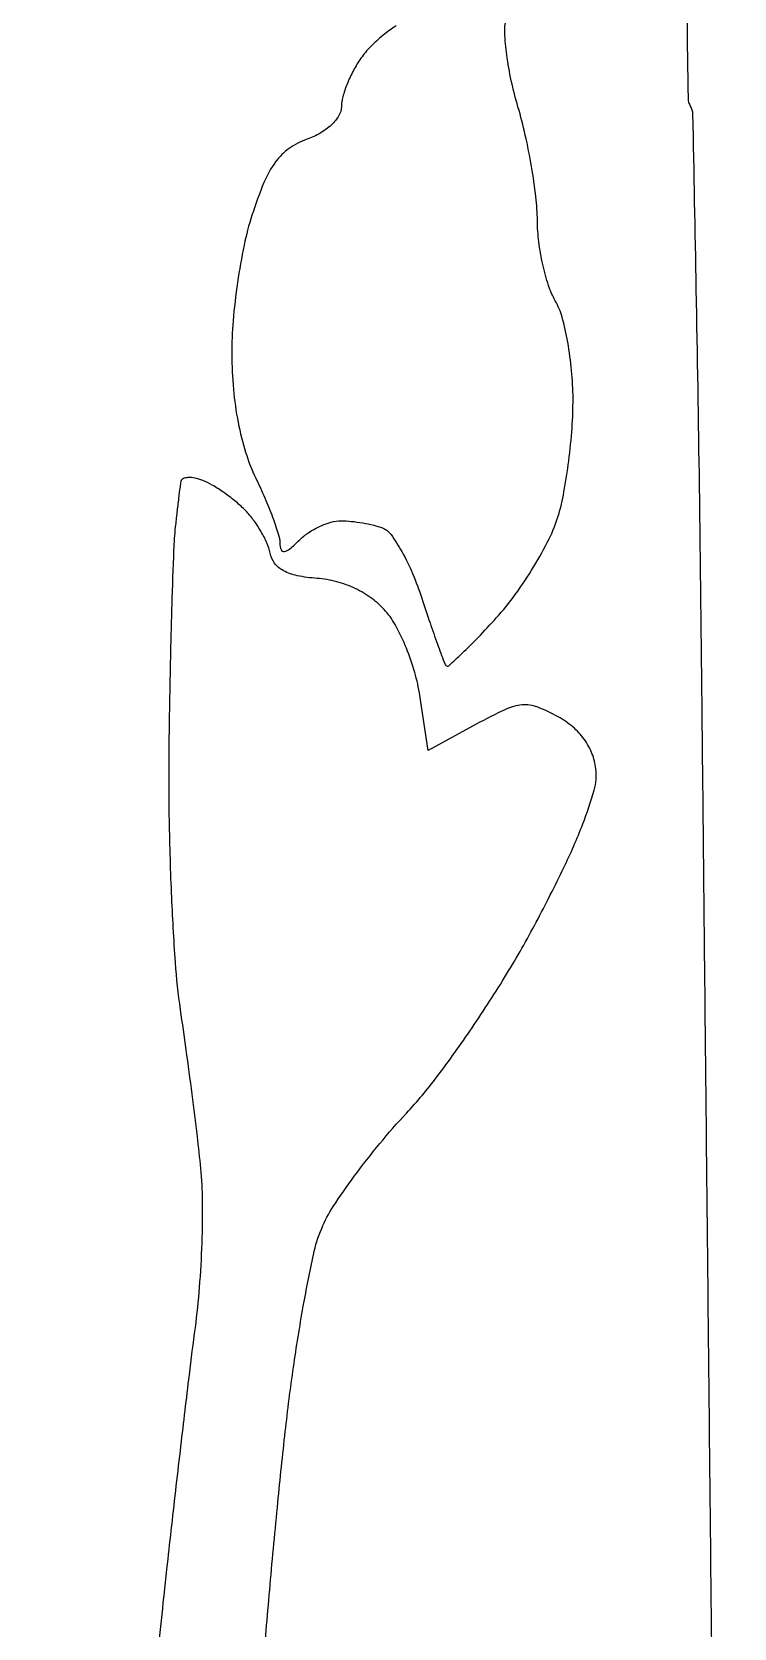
# Model space of a CAD drawing. Extents: x 0 to 102, y 0 to 135.
# Drawn here: x 26.03 to 30.89, y 80.4 to 91.45 of the extents above; entities that cross this region are included whole.
import ezdxf

# ---------------------------------------------------------------- set-up
doc = ezdxf.new("R2010")
doc.units = 0
doc.header["$MEASUREMENT"] = 0

msp = doc.modelspace()

# ---------------------------------------------------------------- linework, layer by layer
for points in [[(30.54279, 98.263538, 0.007553), (30.527875, 97.243747, 0.000859), (30.532943, 94.939496, 0.000898), (30.541598, 93.425017, 0.001463), (30.555014, 92.13976, 0.000165), (30.570717, 90.993112, 0.135711), (30.586404, 90.939331, -0.134315), (30.602273, 90.885471, -0.000146), (30.625646, 89.669396, -0.001368), (30.647691, 88.307759, -0.000839), (30.666595, 86.702551, 0.000033), (30.685773, 84.815616, 0.00002), (30.70867, 82.585771, 0.00002), (30.731548, 80.374829, 0.000035), (30.75062, 78.5511, -0.000439), (30.769668, 76.57694, -0.000168), (30.792841, 73.829363, -0.000166), (30.816006, 70.846073, -0.000204), (30.835569, 68.0607, 0.000004), (30.856286, 64.932268, 0.000002), (30.883525, 60.825814, 0.000002), (30.912326, 56.488502, 0.000002), (30.938318, 52.5789, -0.000116)], [(31.042661, 24.1956, 0.000001), (31.037549, 23.023692, 0.000001), (31.032419, 21.846099, 0.000001), (31.02793, 20.814404, 0.000005)], [(28.550029, 91.493905, 0.028701), (28.458674, 91.427688, 0.028327), (28.372972, 91.349243, 0.040503), (28.307237, 91.269916, 0.030286), (28.255397, 91.18545, 0.026553), (28.211585, 91.091611, 0.027469), (28.181173, 91.002475, 0.068575), (28.1718, 90.934452, -0.13794), (28.154612, 90.873335, -0.066257), (28.102934, 90.809511, -0.057281), (28.02622, 90.751985, -0.048426), (27.934083, 90.709484, 0.06987), (27.809774, 90.645564, 0.082555), (27.71581, 90.552759, 0.059242), (27.636275, 90.410075, 0.019449), (27.553383, 90.183893, 0.027086), (27.498735, 89.976989, 0.014852), (27.453245, 89.718753, 0.014767), (27.422523, 89.453099, 0.022788), (27.413271, 89.222135, 0.021389), (27.425047, 88.978517, 0.025138), (27.4576, 88.749735, 0.027096), (27.509529, 88.542727, 0.037523), (27.5796, 88.3647, -0.011155), (27.64239, 88.226944, -0.012865), (27.695886, 88.092866, -0.011984), (27.73538, 87.977541, -0.07019), (27.745929, 87.914507, 0.083893), (27.754822, 87.86902, 0.355094), (27.777127, 87.856013, 0.14075), (27.815094, 87.873616, 0.017898), (27.881743, 87.935657, -0.050583), (27.944118, 87.986545, -0.038101), (28.021529, 88.029548, -0.03899), (28.101427, 88.058982, -0.068866), (28.170924, 88.0686, -0.025988), (28.240179, 88.064998, -0.017063), (28.319299, 88.054006, -0.017179), (28.395805, 88.037976, -0.031392), (28.456634, 88.018917, -0.147647), (28.515492, 87.973276, -0.027006), (28.589978, 87.855528, -0.026964), (28.664651, 87.703331, -0.021633), (28.728759, 87.532467, 0.002884), (28.785186, 87.363018, 0.004303), (28.836651, 87.215577, 0.001901), (28.882074, 87.090454, 0.088063), (28.895729, 87.067027, 0.423245), (28.914728, 87.065759, 0.005926), (29.008027, 87.151976, 0.012217), (29.11795, 87.26121, 0.007241), (29.243873, 87.396482, 0.027177), (29.37552, 87.559012, 0.020211), (29.503263, 87.751443, 0.020558), (29.609214, 87.943321, 0.04284), (29.672166, 88.101955, 0.027988), (29.712161, 88.268131, 0.013614), (29.745441, 88.483949, 0.013457), (29.767968, 88.711069, 0.01891), (29.774918, 88.9146, 0.022793), (29.76537, 89.108257, 0.0211), (29.738192, 89.305346, 0.021625), (29.698999, 89.478599, 0.063485), (29.6523, 89.5914, -0.051403), (29.605651, 89.696822, -0.02363), (29.566031, 89.841879, -0.023108), (29.538404, 89.999813, -0.029572), (29.528398, 90.147095, 0.027349), (29.518036, 90.310333, 0.012778), (29.487697, 90.520108, 0.012617), (29.44458, 90.739083, 0.017258), (29.394051, 90.93359, -0.01869), (29.347539, 91.114765, -0.02051), (29.31634, 91.293396, -0.020436), (29.302298, 91.447233, -0.089612), (29.313951, 91.537361, 0.019681)], [(27.631733, 80.144714, -0.002228), (27.678968, 80.703377, -0.002217), (27.732331, 81.274052, -0.003441), (27.783945, 81.7659, -0.007697), (27.840491, 82.209352, -0.008743), (27.908625, 82.63233, -0.008074), (27.978454, 82.988988, -0.047286), (28.035569, 83.17105, -0.044952), (28.115428, 83.321372, -0.01403), (28.261078, 83.531445, -0.013897), (28.437733, 83.758085, -0.014915), (28.622733, 83.969139, 0.025599), (28.833382, 84.220071, 0.012659), (29.075795, 84.558307, 0.012337), (29.315591, 84.930899, 0.015045), (29.520584, 85.291354, 0.009392), (29.711336, 85.668535, 0.019642), (29.842486, 85.970154, 0.023549), (29.921074, 86.204325, 0.098439), (29.932964, 86.351795, 0.065632), (29.906113, 86.458346, 0.062218), (29.852255, 86.556414, 0.059293), (29.773182, 86.642158, 0.050507), (29.672022, 86.712331, 0.034867), (29.526812, 86.779957, 0.11474), (29.422792, 86.794367, 0.087023), (29.307443, 86.763133, 0.015043), (29.104789, 86.660669), (28.771632, 86.479438), (28.714739, 86.858831, 0.032954), (28.679785, 87.019097, 0.026016), (28.621808, 87.186916, 0.026683), (28.55124, 87.33759, 0.05723), (28.478273, 87.442952, 0.053307), (28.383093, 87.530604, 0.048023), (28.268268, 87.599708, 0.046904), (28.13959, 87.646979, 0.045834), (28.003352, 87.669903, -0.030704), (27.866515, 87.688697, -0.074677), (27.770955, 87.72325, -0.105625), (27.710101, 87.775188, -0.116414), (27.678419, 87.845746, 0.057025), (27.656637, 87.915131, 0.028213), (27.614394, 87.997371, 0.027571), (27.56039, 88.078719, 0.036069), (27.502005, 88.146195, 0.025138), (27.435426, 88.206396, 0.018963), (27.356715, 88.265854, 0.019293), (27.278286, 88.316173, 0.041387), (27.213587, 88.347358, 0.038428), (27.158548, 88.363757, 0.063868), (27.110387, 88.367871, 0.092911), (27.076099, 88.359928, 0.250105), (27.061091, 88.340895, 0.012358), (27.05537, 88.303754, 0.001569), (27.045275, 88.223405, 0.001839), (27.033941, 88.127931, 0.001529), (27.022569, 88.0263, 0.017837), (27.01092, 87.866346, 0.001822), (26.998241, 87.486711, 0.002274), (26.986836, 87.03411, 0.001813), (26.978525, 86.5458, 0.007317), (26.979164, 86.029618, 0.006507), (26.994668, 85.493059, 0.006544), (27.021215, 85.010747, 0.019932), (27.056554, 84.6846, -0.002925), (27.096129, 84.407658, -0.002141), (27.136944, 84.099802, -0.002162), (27.173096, 83.807854, -0.004787), (27.197574, 83.5848, -0.023061), (27.209549, 83.361668, -0.01053), (27.205593, 83.069797, -0.010402), (27.188517, 82.761957, -0.0141), (27.159492, 82.485, 0.003152), (27.117799, 82.156677, 0.000986), (27.059388, 81.664116, 0.000986), (26.996337, 81.113878, 0.00109), (26.93757, 80.5815, 0.008475), (26.876705, 79.913111, 0.010215)]]:
    msp.add_lwpolyline(points, format="xyb")

doc.saveas('drawing.dxf')
